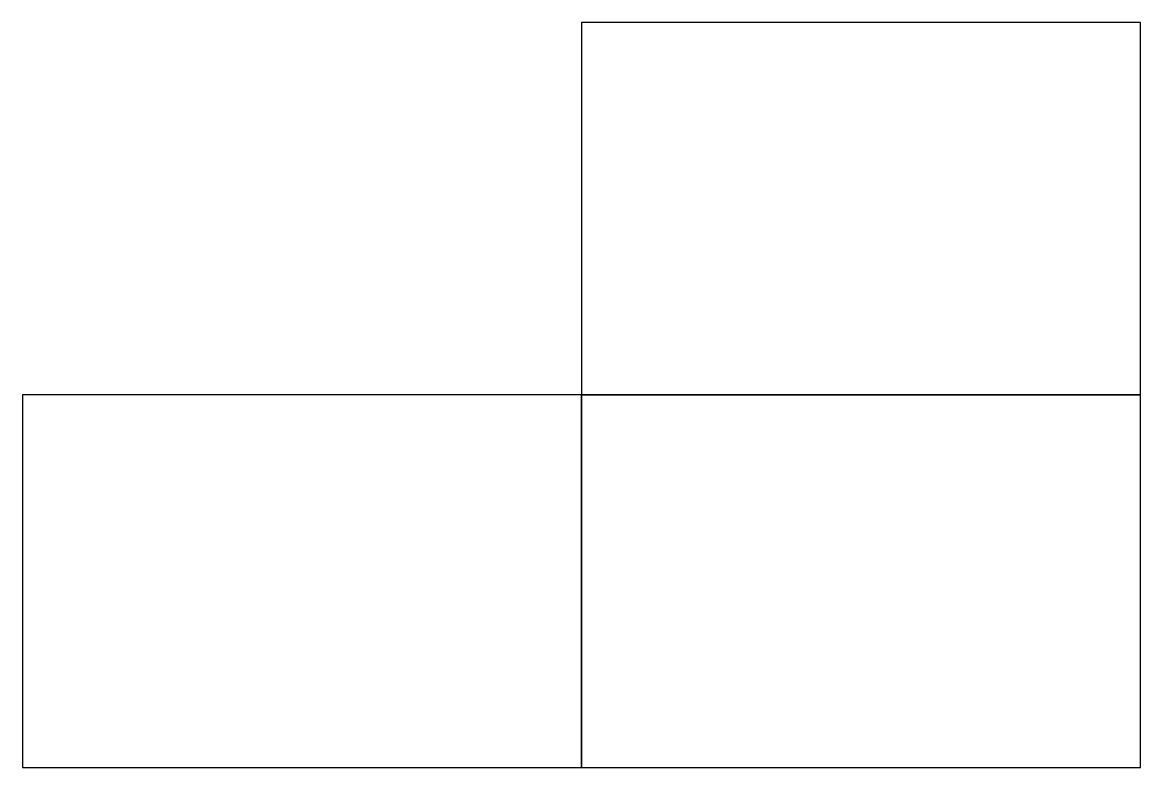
# Model space of a CAD drawing. Header units: millimetres. Extents: x 564 to 18564, y -62 to 11938.
import ezdxf

# ---------------------------------------------------------------- set-up
doc = ezdxf.new("R2010")
doc.units = ezdxf.units.MM

msp = doc.modelspace()

# ---------------------------------------------------------------- linework, layer by layer
at = {"color": 1}
for points in [[(9564, 11938), (9564, 5938), (18564, 5938), (18564, 11938), (9564, 11938)], [(564, 5938), (564, -62), (9564, -62), (9564, 5938), (564, 5938)], [(9564, 5938), (9564, -62), (18564, -62), (18564, 5938), (9564, 5938)]]:
    msp.add_lwpolyline(points, close=True, dxfattribs=at)

doc.saveas('drawing.dxf')
